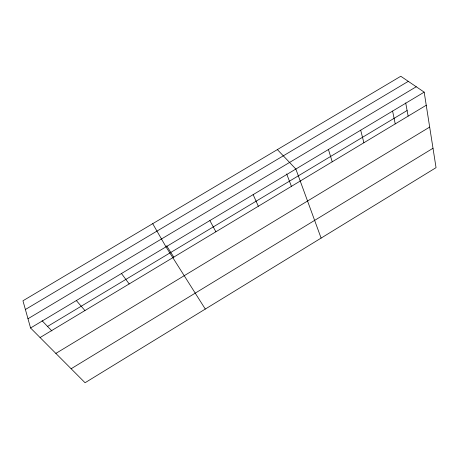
<?xml version="1.0" encoding="UTF-8"?>
<svg xmlns="http://www.w3.org/2000/svg" width="459" height="459" viewBox="0 0 459 459"><rect width="100%" height="100%" fill="white"/><g stroke="black" fill="none" stroke-linecap="round" stroke-linejoin="round"><path stroke-width="0.69" d="M71.134 368.749L433.003 148.263M55.866 353.413L429.676 127.08M40.071 337.543L426.245 105.243M30.569 327.996L424.185 92.15L436.05 167.655L85.064 382.743L30.569 327.996L22.95 300.788L400.782 76.257L424.185 92.15M47.558 326.435L407.104 110.521M27.976 318.747L416.244 86.757M25.388 309.504L408.292 81.352M42.102 320.749L51.884 330.945M277.368 149.594L295.848 169.044L321.111 238.089M76.349 300.565L84.938 310.554M121.48 273.524L129.186 283.937M205.299 309.062L165.986 246.856L152.709 223.676M166.663 245.835L173.841 257.229M209.872 220.561L215.879 231.789M253.156 194.627L258.342 206.246M286.674 173.938L291.465 186.469M328.437 149.519L332.23 161.803M360.688 130.195L363.889 142.755M392.6 111.072L395.228 123.907M405.699 102.919L408.126 116.081"/></g></svg>
